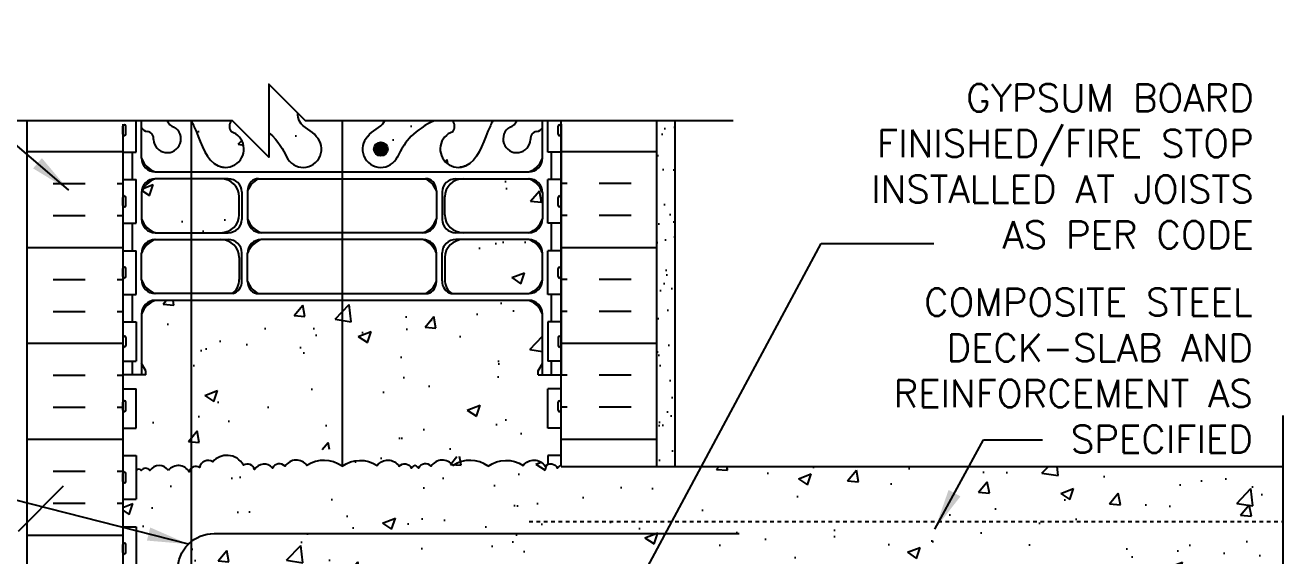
# Model space of a CAD drawing. Header units: inches. Extents: x 177.3 to 233.9, y 161.8 to 230.7.
# Drawn here: x 198.47 to 232.91, y 215.43 to 229.97 of the extents above; entities that cross this region are included whole.
import ezdxf

# ---------------------------------------------------------------- set-up
doc = ezdxf.new("R2010")
doc.units = ezdxf.units.IN
doc.header["$LTSCALE"] = 0.5
doc.header["$MEASUREMENT"] = 0
doc.linetypes.add('HIDDEN2', pattern=[0.1875, 0.125, -0.0625])
for name, color, linetype in [('HATCH', 12, 'Continuous'), ('line25', 2, 'Continuous'), ('LINE3', 3, 'Continuous'), ('LINE50', 5, 'Continuous'), ('LINE9', 9, 'Continuous'), ('TEXT', 4, 'Continuous'), ('Web_Edge', 9, 'Continuous')]:
    doc.layers.add(name, color=color, linetype=linetype)
doc.styles.add('DIM', font='romans.shx', dxfattribs={"width": 0.7})
doc.styles.add('ROMANS', font='romans.shx', dxfattribs={"height": 0.75})
doc.dimstyles.new('ext_12', dxfattribs={"dimscale": 12, "dimtxt": 0.09375, "dimasz": 0.09375, "dimexe": 0.09375, "dimexo": 0.0625, "dimgap": 0.0625, "dimtad": 1, "dimdec": 1, "dimzin": 3, "dimdsep": 46, "dimlunit": 4, "dimtxsty": 'DIM', "dimcen": 0.09, "dimdle": 0.09375, "dimclrt": 4, "dimadec": 0, "dimazin": 0, "dimtfac": 1, "dimtdec": 1, "dimtmove": 2, "dimatfit": 3, "dimfxl": 1, "dimfrac": 2, "dimtolj": 1, "dimtzin": 0, "dimarcsym": 0})

msp = doc.modelspace()

# ---------------------------------------------------------------- hatches: boundary and pattern name
at = {"layer": 'HATCH'}
h = msp.add_hatch(dxfattribs=at)
h.set_pattern_fill('AR-CONC', color=256, scale=0.5)
h.set_pattern_definition([(50, (0, 0), (3.5863, -0.31376), [0.375, -4.125]), (355, (0, 0), (-0.693757, 3.76096), [0.3, -3.3]), (100.4514, (0.299, -0.026), (2.892544, 3.4472), [0.3187, -3.50571]), (46.1842, (0, 1), (5.336207, -0.827596), [0.5625, -6.1875]), (96.6356, (0.4447, 0.931), (4.67331, 4.87059), [0.47805, -5.25857]), (351.1842, (0, 1), (4.67331, 4.87059), [0.45, -4.95]), (21, (0.5, 0.75), (2.984535, -2.013094), [0.375, -4.125]), (326, (0.5, 0.75), (1.216577, 3.62575), [0.3, -3.3]), (71.4514, (0.7487, 0.5822), (4.201112, 1.612656), [0.3187, -3.50571]), (37.5, (0, 0), (0.0607993, 1.6644693), [0, -3.26, 0, -3.35, 0, -3.3125]), (7.5, (0, 0), (1.315348, 1.972059), [0, -1.91, 0, -3.185, 0, -1.2625]), (327.5, (-1.115, 0), (2.669112, -0.1127744), [0, -1.25, 0, -3.9, 0, -5.175]), (317.5, (-1.615, 0), (2.915931, 0.500525), [0, -1.625, 0, -2.59, 0, -3.675])])
edge = h.paths.add_edge_path()
edge.add_spline(control_points=[(206.442, 226.919), (206.334, 227.082), (206.001, 227.166), (205.928, 227.483), (205.938, 227.555)], knot_values=[0.229407, 0.229407, 0.229407, 0.229407, 0.844432, 1.063278, 1.063278, 1.063278, 1.063278], degree=3, periodic=0)
edge.add_line((205.938, 227.555), (205.146, 228.347))
edge.add_line((205.146, 228.347), (205.146, 227.019))
edge.add_spline(control_points=[(205.146, 227.019), (205.404, 226.797), (205.529, 226.563), (205.63, 226.361)], knot_values=[0.576831, 0.576831, 0.576831, 0.576831, 1.237398, 1.237398, 1.237398, 1.237398], degree=3, periodic=0)
edge.add_spline(control_points=[(205.63, 226.361), (205.633, 226.355), (205.636, 226.348), (205.639, 226.342)], knot_values=[1.237398, 1.237398, 1.237398, 1.237398, 1.258119, 1.258119, 1.258119, 1.258119], degree=3, periodic=0)
edge.add_arc((206.084, 226.571), 0.5, 208.0183, 404.1875)
edge = h.paths.add_edge_path()
edge.add_arc((204.305, 227.196), 0.242, 141.2852, 218.2327, ccw=False)
edge.add_line((204.116, 227.347), (203.017, 227.347))
edge.add_spline(control_points=[(203.017, 227.347), (203.062, 227.255), (203.268, 226.817), (203.431, 226.244), (203.757, 226.113)], knot_values=[0.269172, 0.269172, 0.269172, 0.269172, 0.579211, 1.703896, 1.703896, 1.703896, 1.703896], degree=3, periodic=0)
edge.add_spline(control_points=[(203.757, 226.113), (203.807, 226.093), (203.861, 226.081), (203.918, 226.073)], knot_values=[1.703896, 1.703896, 1.703896, 1.703896, 1.875321, 1.875321, 1.875321, 1.875321], degree=3, periodic=0)
edge.add_arc((203.959, 226.571), 0.5, 265.2926, 431.7937)
h.paths.add_polyline_path([(202.548, 227.173, -0.229541), (202.361, 227.347), (201.656, 227.347), (201.656, 227.166, 0.258079), (201.802, 227.054, -0.428082), (201.986, 226.83, 1.679912)])
edge = h.paths.add_edge_path()
edge.add_spline(control_points=[(208.653, 226.342), (208.794, 226.626), (208.995, 227.009), (209.615, 227.323), (209.669, 227.347)], knot_values=[0.2328, 0.2328, 0.2328, 0.2328, 1.170256, 1.258119, 1.258119, 1.258119, 1.258119], degree=3, periodic=0)
edge.add_line((209.669, 227.347), (208.315, 227.347))
edge.add_spline(control_points=[(208.315, 227.347), (208.313, 227.342), (208.21, 227.146), (207.958, 227.082), (207.85, 226.919)], knot_values=[0.229407, 0.229407, 0.229407, 0.229407, 0.244714, 0.859739, 0.859739, 0.859739, 0.859739], degree=3, periodic=0)
edge.add_arc((208.209, 226.571), 0.5, 135.8125, 331.9349)
edge = h.paths.add_edge_path()
edge.add_spline(control_points=[(210.535, 226.113), (210.861, 226.244), (211.025, 226.817), (211.23, 227.255), (211.275, 227.347)], knot_values=[0.269172, 0.269172, 0.269172, 0.269172, 1.393856, 1.703896, 1.703896, 1.703896, 1.703896], degree=3, periodic=0)
edge.add_line((211.275, 227.347), (210.176, 227.347))
edge.add_arc((209.987, 227.196), 0.242, -38.2327, 38.7148, ccw=False)
edge.add_arc((210.334, 226.571), 0.5, 108.2063, 274.7074)
edge.add_spline(control_points=[(210.375, 226.073), (210.431, 226.081), (210.486, 226.093), (210.535, 226.113)], knot_values=[1.703896, 1.703896, 1.703896, 1.703896, 1.875321, 1.875321, 1.875321, 1.875321], degree=3, periodic=0)
h.paths.add_polyline_path([(232.909, 217.882), (213.146, 217.882), (213.146, 217.911, 0.10231), (213.051, 217.836, 0.520567), (212.706, 217.885, 0.520567), (212.107, 217.907, 0.310845), (211.146, 217.884, 0.310845), (210.185, 217.907, 0.520567), (209.587, 217.885, 0.520567), (209.242, 217.836, 0.10231), (209.146, 217.911, 0.10231), (209.051, 217.836, 0.520567), (208.706, 217.885, 0.520567), (208.107, 217.907, 0.310845), (207.146, 217.884, 0.310845), (206.185, 217.907, 0.520567), (205.587, 217.885, 0.520567), (205.242, 217.836, 0.520567), (204.751, 217.793, 0.520567), (204.447, 217.914, 0.258655), (204.025, 218.182, 0.230831), (203.608, 218.009, 0.520567), (203.246, 217.853, 0.520567), (202.964, 217.732, 0.520567), (202.392, 217.772, 0.523259), (201.885, 217.769, 0.520567), (201.648, 217.769, 0.562908), (201.511, 217.76), (201.511, 216.979), (201.146, 216.979), (201.146, 216.229), (201.511, 216.229), (201.511, 215.029), (201.146, 215.029), (201.146, 214.279), (201.511, 214.279), (201.511, 213.834), (203.371, 213.834), (203.371, 213.882), (213.146, 213.882), (213.846, 215.382), (215.846, 215.382), (216.545, 213.882), (219.545, 213.882), (220.244, 215.382), (222.244, 215.382), (222.944, 213.882), (225.944, 213.882), (226.643, 215.382), (228.643, 215.382), (229.343, 213.882), (232.343, 213.882), (232.909, 215.095)])
h.paths.add_polyline_path([(203.371, 213.834), (201.511, 213.834), (201.511, 211.382), (203.371, 211.382)])
h.paths.add_polyline_path([(201.146, 211.384), (200.459, 211.384), (200.459, 210.884), (198.959, 210.884), (198.959, 211.384), (198.521, 211.384), (196.521, 211.384), (196.521, 209.884, -1), (196.021, 209.884), (196.021, 211.384), (194.721, 211.384), (194.721, 209.634, 0.079579), (195.721, 206.384), (200.896, 197.009), (200.896, 196.634), (201.146, 196.634)])
edge = h.paths.add_edge_path()
edge.add_line((206.879, 211.122), (201.511, 211.122))
edge.add_line((201.511, 211.122), (201.511, 211.382))
edge.add_line((201.511, 211.382), (201.511, 211.458))
edge.add_arc((201.555, 211.278), 0.185, 103.6375, 145)
edge.add_arc((201.275, 211.281), 0.165, 38.7056, 141.2944)
edge.add_line((201.146, 211.384), (201.146, 210.625))
edge.add_line((201.146, 210.625), (201.225, 210.867))
edge.add_arc((201.281, 210.859), 0.0567, 28.0725, 171.9515, ccw=False)
edge.add_line((201.331, 210.885), (201.38, 210.735))
edge.add_line((201.38, 210.735), (201.506, 210.735))
edge.add_arc((201.506, 210.685), 0.05, 0, 90, ccw=False)
edge.add_line((201.556, 210.685), (201.556, 210.655))
edge.add_line((201.556, 210.655), (201.656, 210.655))
edge.add_line((201.656, 210.655), (201.656, 209.166))
edge.add_arc((201.83, 209.242), 0.19, 203.6316, 261.5159)
edge.add_arc((201.787, 208.855), 0.2, -7.1071, 85.5924, ccw=False)
edge.add_arc((202.36, 208.849), 0.375, 182.9237, 419.8675)
edge.add_arc((202.634, 209.454), 0.293, 28.6803, 253.0731, ccw=False)
edge.add_spline(control_points=[(202.898, 209.582), (202.984, 209.415), (203.237, 208.925), (203.431, 208.244), (203.757, 208.113)], knot_values=[0, 0, 0, 0, 0.579211, 1.703896, 1.703896, 1.703896, 1.703896], degree=3, periodic=0)
edge.add_spline(control_points=[(203.757, 208.113), (203.807, 208.093), (203.861, 208.081), (203.918, 208.073)], knot_values=[1.703896, 1.703896, 1.703896, 1.703896, 1.875321, 1.875321, 1.875321, 1.875321], degree=3, periodic=0)
edge.add_arc((203.959, 208.571), 0.5, 265.2926, 431.7937)
edge.add_arc((204.305, 209.196), 0.242, 90, 218.2327, ccw=False)
edge.add_spline(control_points=[(204.305, 209.438), (204.426, 209.44), (205.245, 209.088), (205.49, 208.641), (205.63, 208.361)], knot_values=[0.038125, 0.038125, 0.038125, 0.038125, 0.320663, 1.237398, 1.237398, 1.237398, 1.237398], degree=3, periodic=0)
edge.add_spline(control_points=[(205.63, 208.361), (205.633, 208.355), (205.636, 208.348), (205.639, 208.342)], knot_values=[1.237398, 1.237398, 1.237398, 1.237398, 1.258119, 1.258119, 1.258119, 1.258119], degree=3, periodic=0)
edge.add_arc((206.084, 208.571), 0.5, 208.0795, 404.1875)
edge.add_spline(control_points=[(206.442, 208.919), (206.334, 209.082), (205.975, 209.173), (205.898, 209.669), (206.348, 209.862), (206.67, 209.912), (206.879, 209.933)], knot_values=[0.229407, 0.229407, 0.229407, 0.229407, 0.844432, 1.128849, 1.464331, 2.112026, 2.112026, 2.112026, 2.112026], degree=3, periodic=0)
edge.add_line((206.879, 209.933), (206.879, 211.122))
edge = h.paths.add_edge_path()
edge.add_arc((208.209, 208.571), 0.5, 135.8125, 335.181, ccw=False)
edge.add_spline(control_points=[(207.85, 208.919), (207.958, 209.082), (208.318, 209.173), (208.394, 209.669), (207.932, 209.867), (207.599, 209.916), (207.379, 209.936)], knot_values=[0.229407, 0.229407, 0.229407, 0.229407, 0.844432, 1.128849, 1.464331, 2.146941, 2.146941, 2.146941, 2.146941], degree=3, periodic=0)
edge.add_line((207.379, 209.936), (207.379, 211.122))
edge.add_line((207.379, 211.122), (213.146, 211.122))
edge.add_line((213.146, 211.122), (213.146, 210.625))
edge.add_line((213.146, 210.625), (213.061, 210.885))
edge.add_arc((213.011, 210.859), 0.0567, 28.0725, 171.9515)
edge.add_line((212.955, 210.867), (212.912, 210.735))
edge.add_line((212.912, 210.735), (212.786, 210.735))
edge.add_arc((212.786, 210.685), 0.05, 90, 216.8699)
edge.add_line((212.746, 210.655), (212.636, 210.655))
edge.add_line((212.636, 210.655), (212.636, 209.166))
edge.add_arc((212.462, 209.242), 0.19, 274.3061, 336.3703, ccw=False)
edge.add_arc((212.505, 208.855), 0.2, 98.3788, 187.1071)
edge.add_arc((211.932, 208.849), 0.375, 120.1325, 357.0763, ccw=False)
edge.add_arc((211.658, 209.454), 0.293, 286.9269, 514.2016)
edge.add_spline(control_points=[(211.394, 209.582), (211.308, 209.415), (211.055, 208.925), (210.861, 208.244), (210.535, 208.113)], knot_values=[0, 0, 0, 0, 0.579211, 1.703896, 1.703896, 1.703896, 1.703896], degree=3, periodic=0)
edge.add_arc((210.334, 208.571), 0.5, 108.2063, 293.7861, ccw=False)
edge.add_arc((209.987, 209.196), 0.242, 321.7673, 450)
edge.add_spline(control_points=[(209.987, 209.438), (209.866, 209.44), (209.047, 209.088), (208.802, 208.641), (208.662, 208.361)], knot_values=[0.038125, 0.038125, 0.038125, 0.038125, 0.320663, 1.237398, 1.237398, 1.237398, 1.237398], degree=3, periodic=0)
h = msp.add_hatch(dxfattribs=at)
h.set_pattern_fill('INSUL', color=256, scale=7, style=0)
h.set_pattern_definition([(0, (-2725.0155, -185.6254), (0, 2.625), []), (0, (-2725.0155, -184.7504), (0, 2.625), [0.875, -0.875]), (0, (-2725.0155, -183.8754), (0, 2.625), [0.875, -0.875])])
h.paths.add_polyline_path([(201.146, 227.222), (201.021, 227.347), (198.521, 227.347), (198.521, 211.384), (198.959, 211.384), (198.959, 211.884), (200.459, 211.884), (200.459, 211.384), (201.146, 211.384)])
h = msp.add_hatch(dxfattribs=at)
h.set_pattern_fill('INSUL', color=256, scale=7, style=0)
h.set_pattern_definition([(180, (3139.3077, -185.6254), (0, 2.625), []), (180, (3139.3077, -184.7504), (0, 2.625), [0.875, -0.875]), (180, (3139.3077, -183.8754), (0, 2.625), [0.875, -0.875])])
h.paths.add_polyline_path([(213.146, 217.882), (215.771, 217.882), (215.771, 227.347), (213.146, 227.347)])
h = msp.add_hatch(dxfattribs=at)
h.set_pattern_fill('AR-SAND', color=256, scale=0.5, style=0)
h.set_pattern_definition([(37.5, (136.0388, 18.5398), (-0.0314967, 0.963412), [0, -0.76, 0, -0.85, 0, -0.8125]), (7.5, (136.0388, 18.5398), (0.884888, 1.411073), [0, -0.41, 0, -0.685, 0, -0.2625]), (327.5, (135.4238, 18.5398), (1.557071, 0.0028295), [0, -0.25, 0, -0.9, 0, -1.175]), (317.5, (135.4238, 18.5398), (1.503063, 0.438838), [0, -0.125, 0, -0.59, 0, -0.675])])
h.paths.add_polyline_path([(216.271, 227.347), (215.771, 227.347), (215.771, 217.882), (216.271, 217.882)])
h = msp.add_hatch(dxfattribs=at)
h.set_pattern_fill('AR-CONC', color=256, scale=0.5)
h.set_pattern_definition([(50, (-1e-13, 18), (3.5863, -0.31376), [0.375, -4.125]), (355, (-1e-13, 18), (-0.693757, 3.76096), [0.3, -3.3]), (100.4514, (0.299, 17.974), (2.892544, 3.4472), [0.3187, -3.50571]), (46.1842, (-1e-13, 19), (5.336207, -0.827596), [0.5625, -6.1875]), (96.6356, (0.4447, 18.931), (4.67331, 4.87059), [0.47805, -5.25857]), (351.1842, (-1e-13, 19), (4.67331, 4.87059), [0.45, -4.95]), (21, (0.5, 18.75), (2.984535, -2.013094), [0.375, -4.125]), (326, (0.5, 18.75), (1.216577, 3.62575), [0.3, -3.3]), (71.4514, (0.7487, 18.5822), (4.20111, 1.612656), [0.3187, -3.50571]), (37.5, (-1e-13, 18), (0.060799, 1.664469), [0, -3.26, 0, -3.35, 0, -3.3125]), (7.5, (-1e-13, 18), (1.315348, 1.972059), [0, -1.91, 0, -3.185, 0, -1.2625]), (327.5, (-1.115, 18), (2.669112, -0.1127744), [0, -1.25, 0, -3.9, 0, -5.175]), (317.5, (-1.615, 18), (2.91593, 0.500525), [0, -1.625, 0, -2.59, 0, -3.675])])
h.paths.add_polyline_path([(210.138, 218.153), (212.261, 218.153, -0.414214), (212.636, 217.778), (212.636, 217.052, -0.414214), (212.261, 216.677), (210.261, 216.677, -0.403872), (209.886, 217.038), (209.886, 217.808, -0.345102)], flags=16)
h.paths.add_polyline_path([(210.261, 216.486), (212.261, 216.486, -0.414214), (212.636, 216.111), (212.636, 215.385, -0.414214), (212.261, 215.01), (210.261, 215.01, -0.403872), (209.886, 215.372), (209.886, 216.124, -0.403872)], flags=16)
h.paths.add_polyline_path([(209.886, 222.96), (209.886, 223.73, -0.403872), (210.261, 224.092), (212.261, 224.092, -0.414214), (212.636, 223.717), (212.636, 222.991, -0.414214), (212.261, 222.616), (210.138, 222.616, -0.345102)], flags=16)
h.paths.add_polyline_path([(212.261, 214.822, -0.414198), (212.636, 214.447, 0.225638)], flags=16)
h.paths.add_polyline_path([(202.031, 214.822, 0.225638), (201.656, 214.447, -0.414198)], flags=16)
h.paths.add_polyline_path([(209.886, 224.644), (209.886, 225.397, -0.403872), (210.261, 225.758), (212.261, 225.758, -0.414214), (212.636, 225.383), (212.636, 224.657, -0.414214), (212.261, 224.282), (210.261, 224.282, -0.403872)], flags=16)
h.paths.add_polyline_path([(204.031, 224.282), (202.031, 224.282, -0.414214), (201.656, 224.657), (201.656, 225.383, -0.414214), (202.031, 225.758), (204.031, 225.758, -0.403872), (204.406, 225.397), (204.406, 224.644, -0.403872)], flags=16)
h.paths.add_polyline_path([(212.261, 225.946, 0.225638), (212.636, 226.321, -0.414198)], flags=16)
h.paths.add_polyline_path([(202.031, 225.946, -0.414198), (201.656, 226.321, 0.225638)], flags=16)
edge = h.paths.add_edge_path()
edge.add_line((212.636, 218.715), (212.636, 222.053))
edge.add_arc((212.261, 222.053), 0.375, 0.0021, 90)
edge.add_line((212.261, 222.428), (202.031, 222.428))
edge.add_arc((202.031, 222.053), 0.375, 90, 180.0021)
edge.add_line((201.656, 222.053), (201.656, 218.715))
edge.add_arc((202.031, 218.715), 0.375, 180.0021, 270)
edge.add_line((202.031, 218.34), (212.261, 218.34))
edge.add_arc((212.261, 218.715), 0.375, 270, 360.0021)
edge = h.paths.add_edge_path()
edge.add_arc((209.357, 222.949), 0.376, 318.0395, 318.6961)
edge.add_arc((209.452, 222.865), 0.25, 317.8739, 318.8617, ccw=False)
edge = h.paths.add_edge_path()
edge.add_arc((209.893, 217.686), 0.366, 123.3337, 147.0728)
edge.add_arc((209.431, 217.74), 0.213, 43.0941, 153.0941)
edge.add_arc((209.012, 217.643), 0.3, 40.0418, 63.4082)
edge.add_arc((209.281, 217.643), 0.3, 116.5918, 139.9582)
edge.add_arc((208.861, 217.74), 0.213, 26.9059, 136.9059)
edge.add_arc((208.399, 217.686), 0.366, 32.9272, 142.9272)
edge.add_arc((207.643, 217.197), 0.848, 56.8067, 125.8772)
edge.add_arc((206.649, 217.197), 0.848, 54.1228, 123.1933)
edge.add_arc((205.893, 217.686), 0.366, 37.0728, 147.0728)
edge.add_arc((205.431, 217.74), 0.213, 43.0941, 153.0941)
edge.add_arc((205.012, 217.643), 0.3, 40.0418, 150.0418)
edge.add_arc((204.557, 217.747), 0.2, 13.2656, 83.225)
edge.add_arc((204.935, 217.819), 0.376, 138.6961, 160.4368, ccw=False)
edge.add_arc((204.84, 217.903), 0.25, 86.1209, 138.8617, ccw=False)
edge.add_line((204.857, 218.153), (209.435, 218.153))
edge.add_arc((209.453, 217.903), 0.25, 41.3032, 94.1524, ccw=False)
edge.add_arc((209.357, 217.821), 0.376, 27.0097, 41.1383, ccw=False)
edge = h.paths.add_edge_path()
edge.add_arc((209.357, 215.343), 0.376, 318.0395, 318.6961)
edge.add_arc((209.452, 215.259), 0.25, 317.8739, 318.8617, ccw=False)
edge = h.paths.add_edge_path()
edge.add_arc((202.139, 217.595), 0.308, 35.0411, 145.5259)
edge.add_arc((201.767, 217.686), 0.145, 35, 139.9162)
edge.add_arc((202.031, 217.778), 0.375, 90, 179.6868, ccw=False)
edge.add_line((202.031, 218.153), (203.819, 218.153))
edge.add_arc((203.994, 217.668), 0.516, 109.8475, 138.5358)
edge.add_arc((203.481, 217.805), 0.24, 58.2656, 168.2656)
edge.add_arc((203.147, 217.694), 0.187, 58.2656, 168.2656)
edge.add_arc((202.664, 217.552), 0.35, 31.0522, 141.0522)
at = {"layer": 'LINE3'}
msp.add_hatch(color=256, dxfattribs=at).paths.add_polyline_path([(208.021, 226.571, 1), (208.396, 226.571, 1)])

# ---------------------------------------------------------------- linework, layer by layer
at = {"layer": 'HATCH'}
for points in [[(204.025, 218.182, 0.230831), (203.608, 218.009, 0.520567), (203.246, 217.853, 0.520567), (202.964, 217.732, 0.520567), (202.392, 217.772, 0.166585)], [(207.146, 217.884, 0.310845), (206.185, 217.907, 0.520567), (205.587, 217.885, 0.520567), (205.242, 217.836, 0.520567), (204.751, 217.793, 0.520567), (204.447, 217.914, 0.258655), (204.025, 218.182, 0.132818)], [(207.146, 217.884, -0.310845), (208.107, 217.907, -0.520567), (208.706, 217.885, -0.520567), (209.051, 217.836, -0.10231), (209.146, 217.911, -0.10231)], [(211.146, 217.884, 0.310845), (210.185, 217.907, 0.520567), (209.587, 217.885, 0.520567), (209.242, 217.836, 0.10231), (209.146, 217.911, 0.10231)], [(211.146, 217.884, -0.310845), (212.107, 217.907, -0.520567), (212.706, 217.885, -0.520567), (213.051, 217.836, -0.10231), (213.146, 217.911, -0.10231)], [(202.392, 217.772, 0.523259), (201.885, 217.769, 0.520567), (201.648, 217.769, 0.520567), (201.516, 217.769)]]:
    msp.add_lwpolyline(points, format="xyb", dxfattribs=at)
at = {"layer": 'line25'}
for p, q in [((201.511, 226.489), (201.511, 227.347)), ((212.781, 226.489), (212.781, 227.347)), ((213.146, 217.882), (213.146, 227.347)), ((201.146, 227.222), (201.146, 211.384)), ((201.146, 226.979), (201.146, 227.199)), ((201.146, 227.144), (201.146, 227.144)), ((201.146, 227.034), (201.146, 227.034)), ((201.186, 227.239), (201.186, 227.239)), ((201.226, 226.979), (201.226, 227.199)), ((213.066, 226.979), (213.066, 227.199)), ((213.106, 227.239), (213.106, 227.239)), ((213.146, 226.979), (213.146, 227.199)), ((213.146, 227.144), (213.146, 227.144)), ((213.146, 227.034), (213.146, 227.034)), ((201.186, 226.939), (201.186, 226.939)), ((213.106, 226.939), (213.106, 226.939)), ((201.146, 226.489), (201.511, 226.489)), ((213.146, 226.489), (212.781, 226.489)), ((201.146, 225.739), (201.511, 225.739)), ((201.511, 224.539), (201.511, 225.739)), ((213.146, 225.739), (212.781, 225.739)), ((212.781, 224.539), (212.781, 225.739)), ((201.146, 225.029), (201.146, 225.249)), ((201.186, 225.289), (201.186, 225.289)), ((201.226, 225.029), (201.226, 225.249)), ((213.066, 225.029), (213.066, 225.249)), ((213.106, 225.289), (213.106, 225.289)), ((213.146, 225.029), (213.146, 225.249)), ((201.146, 225.194), (201.146, 225.194)), ((201.146, 225.084), (201.146, 225.084)), ((201.186, 224.989), (201.186, 224.989)), ((213.106, 224.989), (213.106, 224.989)), ((213.146, 225.194), (213.146, 225.194)), ((213.146, 225.084), (213.146, 225.084)), ((201.146, 224.539), (201.511, 224.539)), ((213.146, 224.539), (212.781, 224.539)), ((201.146, 223.789), (201.511, 223.789)), ((201.511, 222.589), (201.511, 223.789)), ((213.146, 223.789), (212.781, 223.789)), ((212.781, 222.589), (212.781, 223.789)), ((201.146, 223.079), (201.146, 223.299)), ((201.146, 223.244), (201.146, 223.244)), ((201.186, 223.339), (201.186, 223.339)), ((201.226, 223.079), (201.226, 223.299)), ((213.066, 223.079), (213.066, 223.299)), ((213.106, 223.339), (213.106, 223.339)), ((213.146, 223.079), (213.146, 223.299)), ((213.146, 223.244), (213.146, 223.244)), ((201.146, 223.134), (201.146, 223.134)), ((201.186, 223.039), (201.186, 223.039)), ((213.106, 223.039), (213.106, 223.039)), ((213.146, 223.134), (213.146, 223.134)), ((201.146, 222.589), (201.511, 222.589)), ((213.146, 222.589), (212.781, 222.589)), ((201.146, 221.839), (201.511, 221.839)), ((201.511, 221.839), (201.511, 220.759)), ((213.146, 221.839), (212.781, 221.839)), ((212.781, 221.839), (212.781, 220.759)), ((201.186, 221.449), (201.186, 221.449)), ((213.106, 221.449), (213.106, 221.449)), ((201.146, 221.409), (201.146, 221.189)), ((201.146, 221.354), (201.146, 221.354)), ((201.146, 221.244), (201.146, 221.244)), ((201.186, 221.149), (201.186, 221.149)), ((201.226, 221.409), (201.226, 221.189)), ((213.066, 221.409), (213.066, 221.189)), ((213.106, 221.149), (213.106, 221.149)), ((213.146, 221.409), (213.146, 221.189)), ((213.146, 221.354), (213.146, 221.354)), ((213.146, 221.244), (213.146, 221.244)), ((201.146, 220.759), (201.511, 220.759)), ((213.146, 220.759), (212.781, 220.759)), ((201.146, 220.259), (201.146, 211.384)), ((201.146, 220.009), (201.511, 220.009)), ((201.511, 218.929), (201.511, 220.009)), ((213.146, 220.009), (212.781, 220.009)), ((212.781, 218.929), (212.781, 220.009)), ((201.146, 218.929), (201.511, 218.929)), ((213.146, 218.929), (212.781, 218.929)), ((201.146, 218.179), (201.511, 218.179)), ((201.511, 218.179), (201.511, 217.827)), ((213.146, 218.179), (212.781, 218.179)), ((212.781, 218.179), (212.781, 217.937)), ((201.511, 217.827), (201.511, 216.979)), ((213.146, 217.882), (232.909, 217.882)), ((201.146, 216.979), (201.511, 216.979)), ((201.146, 216.229), (201.511, 216.229)), ((201.511, 216.229), (201.511, 215.029))]:
    msp.add_line(p, q, dxfattribs=at)
for centre, start, end in [((201.186, 227.199), 90, 180), ((201.186, 226.979), 180, 270), ((201.186, 227.199), 360, 90), ((201.186, 226.979), 270, 0), ((213.106, 227.199), 90, 180), ((213.106, 226.979), 180, 270), ((213.106, 227.199), 0, 90), ((213.106, 226.979), 270, 0), ((201.186, 225.249), 90, 180), ((201.186, 225.249), 360, 90), ((213.106, 225.249), 90, 180), ((213.106, 225.249), 0, 90), ((201.186, 225.029), 180, 270), ((201.186, 225.029), 270, 0), ((213.106, 225.029), 180, 270), ((213.106, 225.029), 270, 0), ((201.186, 223.299), 90, 180), ((201.186, 223.299), 360, 90), ((213.106, 223.299), 90, 180), ((213.106, 223.299), 0, 90), ((201.186, 223.079), 180, 270), ((201.186, 223.079), 270, 0), ((213.106, 223.079), 180, 270), ((213.106, 223.079), 270, 0), ((201.186, 221.409), 90, 180), ((201.186, 221.409), 0, 90), ((213.106, 221.409), 90, 180), ((213.106, 221.409), 360, 90), ((201.186, 221.189), 180, 270), ((201.186, 221.189), 270, 0), ((213.106, 221.189), 180, 270), ((213.106, 221.189), 270, 0)]:
    msp.add_arc(centre, 0.04, start, end, dxfattribs=at)
at = {"layer": 'LINE3'}
for p, q in [((203.021, 213.834), (203.021, 227.347)), ((207.158, 217.892), (207.158, 227.347))]:
    msp.add_line(p, q, dxfattribs=at)
at = {"layer": 'LINE3', "linetype": 'Continuous'}
msp.add_lwpolyline([(202.646, 213.834), (202.646, 215.043, -0.414214), (203.646, 216.043), (218.025, 216.043)], format="xyb", dxfattribs=at)
at = {"layer": 'LINE3'}
msp.add_circle((208.209, 226.571), 0.188, dxfattribs=at)
at = {"layer": 'LINE50'}
for p, q in [((198.521, 211.384), (198.521, 227.347)), ((215.771, 217.882), (215.771, 227.347))]:
    msp.add_line(p, q, dxfattribs=at)
at = {"layer": 'LINE9'}
for p, q in [((216.271, 217.882), (216.271, 227.347)), ((201.146, 219.419), (201.146, 219.639)), ((201.146, 219.584), (201.146, 219.584)), ((201.146, 219.474), (201.146, 219.474)), ((201.186, 219.679), (201.186, 219.679)), ((201.186, 219.379), (201.186, 219.379)), ((201.226, 219.419), (201.226, 219.639)), ((213.066, 219.419), (213.066, 219.639)), ((213.106, 219.679), (213.106, 219.679)), ((213.106, 219.379), (213.106, 219.379)), ((213.146, 219.419), (213.146, 219.639)), ((213.146, 219.584), (213.146, 219.584)), ((213.146, 219.474), (213.146, 219.474)), ((232.909, 219.276), (232.909, 208.884)), ((201.146, 217.469), (201.146, 217.689)), ((201.186, 217.729), (201.186, 217.729)), ((201.226, 217.469), (201.226, 217.689)), ((198.287, 216.111), (199.521, 217.345)), ((201.146, 217.634), (201.146, 217.634)), ((201.146, 217.524), (201.146, 217.524)), ((201.186, 217.429), (201.186, 217.429)), ((201.146, 215.519), (201.146, 215.739)), ((201.146, 215.684), (201.146, 215.684)), ((201.186, 215.779), (201.186, 215.779)), ((201.226, 215.519), (201.226, 215.739)), ((201.146, 215.574), (201.146, 215.574)), ((201.186, 215.479), (201.186, 215.479))]:
    msp.add_line(p, q, dxfattribs=at)
at = {"layer": 'LINE9', "linetype": 'HIDDEN2'}
msp.add_line((212.271, 216.375), (232.909, 216.375), dxfattribs=at)
at = {"layer": 'LINE9'}
msp.add_lwpolyline([(217.857, 227.347), (206.146, 227.347), (205.146, 228.347), (205.146, 226.347), (204.146, 227.347), (192.435, 227.347)], dxfattribs=at)
for centre, start, end in [((201.186, 219.639), 90, 180), ((201.186, 219.419), 180, 270), ((201.186, 219.639), 360, 90), ((201.186, 219.419), 270, 0), ((213.106, 219.639), 90, 180), ((213.106, 219.419), 180, 270), ((213.106, 219.639), 0, 90), ((213.106, 219.419), 270, 0), ((201.186, 217.689), 90, 180), ((201.186, 217.689), 360, 90), ((201.186, 217.469), 180, 270), ((201.186, 217.469), 270, 0), ((201.186, 215.739), 90, 180), ((201.186, 215.739), 360, 90), ((201.186, 215.519), 180, 270), ((201.186, 215.519), 270, 0)]:
    msp.add_arc(centre, 0.04, start, end, dxfattribs=at)
at = {"layer": 'Web_Edge'}
for p, q in [((201.656, 226.321), (201.656, 227.347)), ((212.636, 226.321), (212.636, 227.347)), ((202.031, 225.946), (212.261, 225.946)), ((204.031, 225.758), (202.031, 225.758)), ((204.857, 225.758), (209.469, 225.758)), ((210.261, 225.758), (212.261, 225.758)), ((201.656, 225.383), (201.656, 224.657)), ((204.331, 224.775), (204.331, 225.272)), ((204.406, 225.397), (204.406, 224.644)), ((204.559, 225.427), (204.559, 224.657)), ((209.734, 225.427), (209.734, 224.657)), ((209.886, 225.397), (209.886, 224.644)), ((209.961, 224.775), (209.961, 225.272)), ((212.636, 225.383), (212.636, 224.657)), ((202.031, 224.282), (204.031, 224.282)), ((209.359, 224.282), (204.934, 224.282)), ((212.261, 224.282), (210.261, 224.282)), ((202.031, 224.092), (204.031, 224.092)), ((209.359, 224.092), (204.934, 224.092)), ((212.261, 224.092), (210.261, 224.092)), ((201.656, 222.991), (201.656, 223.717)), ((204.331, 223.599), (204.331, 223.001)), ((204.406, 222.96), (204.406, 223.73)), ((204.559, 222.947), (204.559, 223.717)), ((209.734, 222.947), (209.734, 223.717)), ((209.886, 222.96), (209.886, 223.73)), ((209.961, 223.599), (209.961, 223.001)), ((212.636, 222.991), (212.636, 223.717)), ((204.155, 222.616), (202.031, 222.616)), ((204.857, 222.616), (209.469, 222.616)), ((210.138, 222.616), (212.261, 222.616)), ((201.776, 220.496), (201.656, 220.696)), ((201.776, 220.496), (201.656, 220.696)), ((201.776, 220.384), (201.776, 220.496)), ((201.776, 220.384), (201.776, 220.496)), ((212.516, 220.496), (212.636, 220.696)), ((212.516, 220.496), (212.636, 220.696)), ((212.516, 220.384), (212.516, 220.496)), ((212.516, 220.384), (212.516, 220.496)), ((201.776, 220.384), (201.146, 220.384)), ((201.776, 220.384), (201.146, 220.384)), ((212.516, 220.384), (213.146, 220.384)), ((212.516, 220.384), (213.146, 220.384))]:
    msp.add_line(p, q, dxfattribs=at)
for points in [[(201.146, 227.255), (201.146, 220.384)], [(213.146, 227.255), (213.146, 220.384)], [(201.406, 225.739), (201.406, 226.489)], [(212.886, 225.739), (212.886, 226.489)], [(201.406, 223.789), (201.406, 224.539)], [(212.886, 223.789), (212.886, 224.539)], [(201.406, 221.839), (201.406, 222.589)], [(212.886, 221.839), (212.886, 222.589)], [(201.406, 220.384), (201.406, 220.759)], [(212.886, 220.384), (212.886, 220.759)]]:
    msp.add_lwpolyline(points, dxfattribs=at)
msp.add_lwpolyline([(212.636, 220.384), (212.636, 222.053, 0.414198), (212.261, 222.428), (202.031, 222.428, 0.414198), (201.656, 222.053), (201.656, 220.384)], format="xyb", dxfattribs=at)
for centre, radius, start, end in [((202.634, 227.454), 0.293, 201.362, 253.0731), ((204.305, 227.196), 0.242, 141.2852, 218.2327), ((209.987, 227.196), 0.242, 321.7673, 38.7148), ((211.658, 227.454), 0.293, 286.9269, 338.638), ((201.83, 227.242), 0.19, 203.6316, 265.6964), ((201.787, 226.855), 0.2, 352.8929, 81.62), ((202.36, 226.849), 0.375, 182.9237, 59.8675), ((203.959, 226.571), 0.5, 246.2139, 71.7937), ((210.334, 226.571), 0.5, 108.2063, 293.7861), ((211.932, 226.849), 0.375, 120.1325, 357.0763), ((212.505, 226.855), 0.2, 98.38, 187.1071), ((212.462, 227.242), 0.19, 274.3036, 336.3684), ((206.084, 226.571), 0.5, 204.819, 44.1875), ((208.209, 226.571), 0.5, 135.8125, 335.181), ((202.238, 226.528), 0.618, 199.5703, 250.431), ((202.031, 226.321), 0.375, 180.0021, 269.9991), ((212.054, 226.528), 0.618, 289.569, 340.4297), ((212.261, 226.321), 0.375, 270.0009, 359.9979), ((202.238, 225.177), 0.617, 109.5682, 160.4318), ((202.031, 225.383), 0.375, 90, 180), ((203.831, 225.258), 0.5, 0.8073, 90), ((204.031, 225.383), 0.375, 2.0304, 90), ((205.142, 225.203), 0.624, 117.0966, 159.0881), ((204.935, 225.427), 0.376, 138.3704, 179.9486), ((204.84, 225.509), 0.25, 86.1209, 138.3704), ((209.452, 225.509), 0.25, 41.6296, 93.8791), ((209.15, 225.203), 0.624, 20.9119, 62.9034), ((209.357, 225.427), 0.376, 0.0514, 41.6296), ((210.261, 225.383), 0.375, 90, 177.9696), ((210.461, 225.258), 0.5, 90, 179.1927), ((212.054, 225.177), 0.617, 19.5682, 70.4318), ((212.261, 225.383), 0.375, 360, 90), ((202.238, 224.864), 0.617, 199.5682, 250.4318), ((202.031, 224.657), 0.375, 180, 270), ((203.831, 224.782), 0.5, 270, 359.1927), ((204.031, 224.657), 0.375, 270, 357.9696), ((205.14, 224.864), 0.617, 199.5682, 250.4318), ((204.934, 224.657), 0.375, 180, 270), ((209.152, 224.864), 0.617, 289.5682, 340.4318), ((209.359, 224.657), 0.375, 270, 360), ((210.261, 224.657), 0.375, 182.0304, 270), ((210.461, 224.782), 0.5, 180.8073, 270), ((212.054, 224.864), 0.617, 289.5682, 340.4318), ((212.261, 224.657), 0.375, 270, 0), ((202.238, 223.51), 0.617, 109.5682, 160.4318), ((202.031, 223.717), 0.375, 90, 180), ((203.831, 223.592), 0.5, 0.8073, 90), ((204.031, 223.717), 0.375, 2.0304, 90), ((205.14, 223.51), 0.617, 109.5682, 160.4318), ((204.934, 223.717), 0.375, 90, 180), ((209.152, 223.51), 0.617, 19.5682, 70.4318), ((209.359, 223.717), 0.375, 0, 90), ((210.261, 223.717), 0.375, 90, 177.9696), ((210.461, 223.592), 0.5, 90, 179.1927), ((212.054, 223.51), 0.617, 19.5682, 70.4318), ((212.261, 223.717), 0.375, 360, 90), ((202.238, 223.197), 0.617, 199.5682, 250.4318), ((202.031, 222.991), 0.375, 180, 270), ((203.867, 222.993), 0.464, 305.5594, 1.0072), ((204.06, 222.948), 0.346, 285.7884, 1.947), ((205.142, 223.171), 0.624, 200.9119, 242.9034), ((204.935, 222.947), 0.376, 180.0514, 221.6296), ((209.15, 223.171), 0.624, 297.0966, 339.0881), ((209.357, 222.947), 0.376, 318.3704, 359.9486), ((210.232, 222.948), 0.346, 178.053, 254.2116), ((210.425, 222.993), 0.464, 178.9928, 234.4406), ((212.054, 223.197), 0.617, 289.5682, 340.4318), ((212.261, 222.991), 0.375, 270, 0), ((204.84, 222.865), 0.25, 221.6296, 273.8791), ((209.452, 222.865), 0.25, 266.1209, 318.3704), ((202.238, 221.846), 0.618, 109.569, 160.4297), ((212.054, 221.846), 0.618, 19.5703, 70.431)]:
    msp.add_arc(centre, radius, start, end, dxfattribs=at)
for points, knots in [([(203.017, 227.347), (203.062, 227.255), (203.268, 226.817), (203.451, 226.175), (203.861, 226.081), (203.918, 226.073)], [0.269172, 0.269172, 0.269172, 0.269172, 0.579211, 1.703896, 1.875321, 1.875321, 1.875321, 1.875321]), ([(206.442, 226.919), (206.334, 227.082), (206.001, 227.166), (205.928, 227.483), (205.938, 227.555)], [0.2294066, 0.2294066, 0.2294066, 0.2294066, 0.8444317, 1.0632783, 1.0632783, 1.0632783, 1.0632783]), ([(207.85, 226.919), (207.958, 227.082), (208.21, 227.146), (208.313, 227.342), (208.315, 227.347)], [0.2294066, 0.2294066, 0.2294066, 0.2294066, 0.8444317, 0.8597388, 0.8597388, 0.8597388, 0.8597388]), ([(209.669, 227.347), (209.615, 227.323), (208.995, 227.009), (208.794, 226.626), (208.653, 226.342)], [0.2328, 0.2328, 0.2328, 0.2328, 0.320663, 1.258119, 1.258119, 1.258119, 1.258119]), ([(211.275, 227.347), (211.23, 227.255), (211.025, 226.817), (210.841, 226.175), (210.431, 226.081), (210.375, 226.073)], [0.269172, 0.269172, 0.269172, 0.269172, 0.579211, 1.703896, 1.875321, 1.875321, 1.875321, 1.875321])]:
    msp.add_open_spline(points, degree=3, knots=knots, dxfattribs=at)
msp.add_open_spline([(205.146, 227.019), (205.412, 226.79), (205.537, 226.548), (205.639, 226.342)], degree=3, dxfattribs=at)

# ---------------------------------------------------------------- texts
at = {"layer": 'TEXT', "char_height": 0.75, "width": 12.22718, "attachment_point": 6, "style": 'ROMANS'}
for s, insert in [('\\A1;GYPSUM BOARD FINISHED/FIRE STOP INSTALLED AT JOISTS AS PER CODE', (232.11, 226.1)), ('\\A1;COMPOSITE STEEL DECK-SLAB AND REINFORCEMENT AS SPECIFIED', (232.083, 220.501))]:
    msp.add_mtext(s, dxfattribs=dict(at, insert=insert))

# ---------------------------------------------------------------- leaders
at = {"layer": 'TEXT'}
for points in [[(199.661, 225.45), (194.397, 229.966), (192.816, 229.966)], [(214.584, 213.401), (220.262, 223.99), (223.353, 223.99)], [(223.38, 216.16), (224.712, 218.605), (226.327, 218.605)], [(202.939, 215.751), (193.008, 218.277), (191.136, 218.277)]]:
    msp.add_leader(points, dimstyle='ext_12', override={"dimgap": 0.0625, "dimtad": 0}, dxfattribs=at)

doc.saveas('drawing.dxf')
